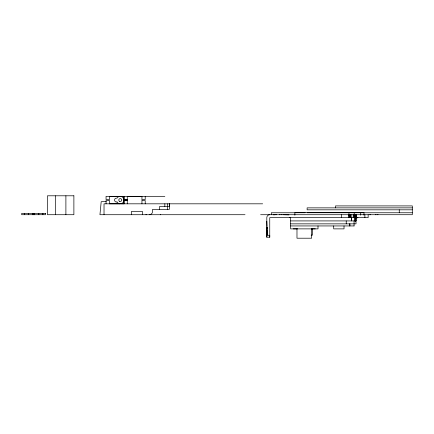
<?xml version="1.0" encoding="UTF-8"?>
<svg xmlns="http://www.w3.org/2000/svg" width="434" height="434" viewBox="0 0 434 434"><rect width="100%" height="100%" fill="white"/><g stroke="black" fill="none" stroke-linecap="round" stroke-linejoin="round"><path stroke-width="0.65" d="M104.024 214.716L104.024 203.823L262.651 203.817M106.059 203.823L106.059 200.557L107.692 200.633A0.651 0.651 0 0 0 108.674 200.069A0.651 0.651 0 0 0 107.692 199.504L106.059 199.58L106.059 196.32L164.86 196.32M121.151 203.806L124.005 203.823L124.005 196.32L109.325 196.32L109.325 203.823L119.925 203.806M127.265 203.823L127.265 196.32L131.019 196.32L141.945 196.32L141.945 203.823M131.393 214.716L131.393 211.456L142.488 211.456L142.488 214.716M145.211 203.823L145.211 200.557L143.578 200.633A0.651 0.651 0 0 1 142.602 200.069A0.651 0.651 0 0 1 143.578 199.504L145.211 199.58L145.211 196.32M159.614 209.367L159.614 206.432L169.401 206.432L169.401 203.823L169.401 209.367L152.546 209.367L152.551 211.456A3.26 3.26 0 0 1 149.291 214.716M167.448 209.367L167.448 203.823M266.812 237.224L266.812 235.271L269.747 235.271L269.753 237.224L266.812 237.224L266.812 217.651A2.962 2.962 0 0 1 269.747 214.716M266.812 229.44L267.008 234.756M266.812 228.881L267.008 228.094M266.812 227.796L267.008 226.977L267.008 228.881L267.008 228.051M267.008 227.796L267.008 226.987M267.008 226.179L266.812 221.269M273.084 214.716L276.48 214.716M273.805 214.911L274.608 214.716M283.207 214.716L288.984 214.911M289.652 217.651L290.612 217.651L290.634 228.875L318.008 228.875L318.008 225.94M296.981 228.42L296.981 238.206L311.661 238.206L311.661 228.42M312.502 228.593L312.502 235.119L311.167 235.119M346.229 223.852L346.229 220.917M349.598 225.94L349.598 223.852M349.945 225.94L349.945 223.852M354.057 225.94L354.057 220.917M355.972 217.651L356.016 223.852L290.634 223.852M124.005 203.823L124.005 196.32M123.988 200.394L123.988 199.743M33.038 213.734L33.608 213.403L34.178 213.734M32.631 213.403L32.631 214.711L33.939 214.635M146.415 214.716L145.862 214.716M160.705 214.716L160.32 214.716M279.366 214.716L280.12 214.716M375.334 214.716L376.088 214.716M124.515 199.58L125.638 199.504A0.651 0.651 0 0 1 126.614 200.069A0.651 0.651 0 0 1 125.638 200.633A0.651 0.651 0 0 1 124.656 200.069A0.651 0.651 0 0 1 125.638 199.504L127.265 199.58M124.515 200.557L127.265 200.557M106.281 201.669L101.198 201.669L99.945 214.716L245.026 214.716M412.3 207.864L307.12 207.864L307.12 209.823L412.3 209.823M305.162 212.758L271.299 212.758L271.299 214.716M307.12 212.758L412.3 212.758M281.487 214.716L282.078 214.716M377.461 214.716L378.047 214.716M260.617 214.716L412.3 214.716L412.3 205.906L335.504 205.906L335.504 207.864M357.963 217.651L355.359 217.651L355.365 220.917M355.451 217.83L357.448 217.83M290.634 220.917L356.016 220.917M290.634 225.94L354.09 225.94M293.243 228.881L297.252 228.875M311.281 228.881L315.29 228.875M369.828 214.716L370.576 214.716M33.776 214.7L34.584 214.711L34.584 213.403M399.253 209.823L399.253 212.758M368.151 214.716L368.151 217.651L269.747 217.651L269.747 237.224M364.891 214.716L364.891 217.651M363.974 215.221L363.974 212.611L294.881 212.611L294.881 215.221M360.708 212.611L360.708 215.221M356.629 214.716L356.661 217.651M356.542 214.716L356.542 217.651M356.39 214.716L356.39 217.651M356.184 214.716L356.184 217.651M355.923 214.716L355.918 220.917M355.842 217.651L355.842 220.917M355.744 217.651L355.744 220.917M355.62 214.716L355.636 220.917M355.506 217.651L355.506 220.917M355.272 214.716L355.272 217.651M355.213 217.651L355.213 220.917M355.05 217.651L355.05 220.917M354.893 214.716L354.882 220.917M354.48 214.716L354.48 217.651M354.187 212.611L354.187 215.221M354.052 214.716L354.052 217.651M353.607 214.716L353.607 217.651M351.828 214.716L351.828 217.651M351.448 217.618L351.453 220.917M351.35 217.618L351.404 220.439M350.705 214.716L350.705 217.651M350.591 214.716L350.591 217.651M350.493 214.716L350.493 217.651M350.374 214.716L350.374 217.651M350.233 214.716L350.233 217.651M350.07 214.716L350.07 217.651M349.891 214.716L349.891 217.651M349.695 214.716L349.695 217.651M349.495 214.716L349.495 217.651M349.278 214.716L349.278 217.651M349.055 214.716L349.055 217.651M348.963 212.611L348.963 215.221M348.833 214.716L348.833 217.651M344.021 225.94L344.021 228.875L333.703 228.875L333.703 225.94M341.656 214.716L341.656 217.651M164.839 203.823L164.839 206.432M127.265 199.445L127.265 200.692M65.892 195.794L65.892 214.716M55.449 195.794L55.449 214.716M42.906 213.403L42.906 214.711M38.827 213.403L38.827 214.711M28.389 213.403L28.389 214.711M24.309 213.403L24.309 214.711M130.368 196.374A3.754 3.754 0 0 1 131.67 196.374M267.008 229.44L267.008 234.837L267.008 229.44M117.001 201.946L116.502 202.027A1.958 1.958 0 0 1 114.543 200.069A1.958 1.958 0 0 1 116.502 198.11L117.001 198.192A3.754 3.754 0 0 1 122.665 197.193A3.754 3.754 0 0 1 122.665 202.944A3.754 3.754 0 0 1 117.001 201.946M73.883 195.794L47.458 195.794L47.458 214.716L73.883 214.716L73.883 195.794M45.516 213.403L21.7 213.403L21.7 214.711L45.516 214.711L45.516 213.403M119.518 201.338A1.47 1.47 0 0 0 121.721 200.069A1.47 1.47 0 0 0 119.518 198.799A1.47 1.47 0 0 0 119.518 201.338M33.147 214.521A0.651 0.651 0 0 0 34.237 214.228A0.651 0.651 0 0 0 33.44 213.425A0.651 0.651 0 0 0 33.147 214.521"/></g></svg>
